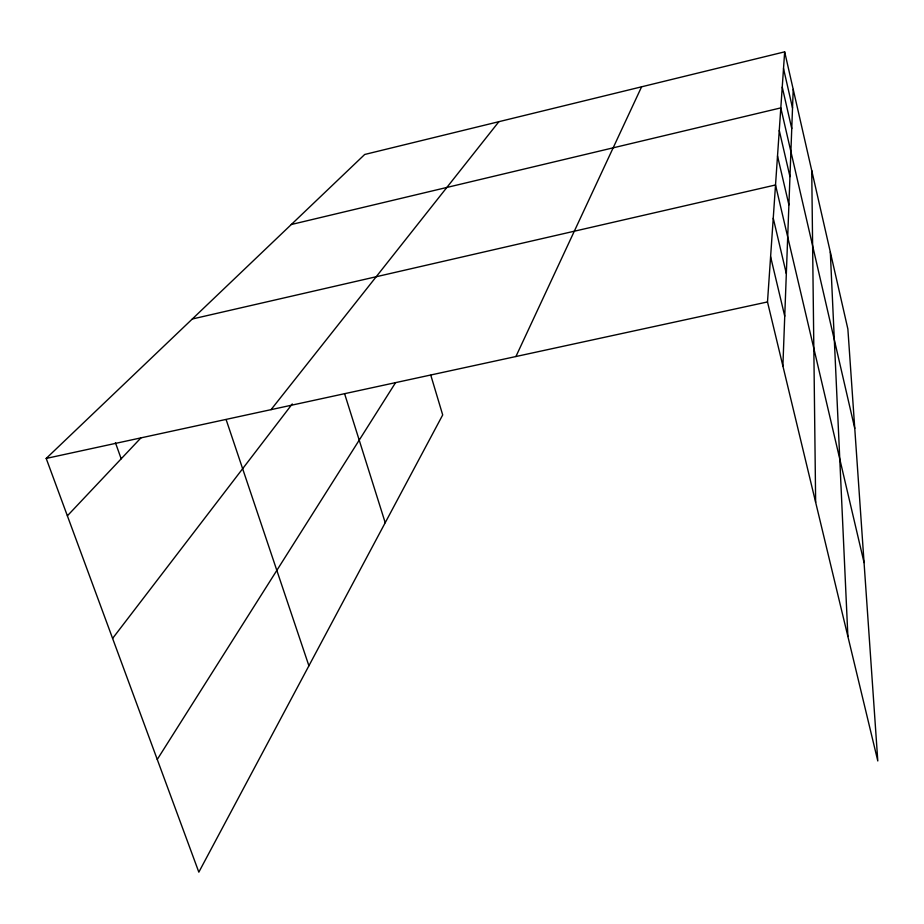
<?xml version="1.0" encoding="UTF-8"?>
<svg xmlns="http://www.w3.org/2000/svg" width="924" height="924" viewBox="0 0 924 924"><rect width="100%" height="100%" fill="white"/><g stroke="black" fill="none" stroke-linecap="round" stroke-linejoin="round"><path stroke-width="1.39" d="M782.882 365.939L793.219 89.385M784.661 51.848L847.874 329.025L877.8 760.96L767.498 301.94L784.661 51.848L364.691 154.481L46.2 458.431L198.833 872.152L442.7 414.945L430.815 375.271M515.915 356.525L641.591 86.81M157.253 759.47L395.553 382.675M112.601 638.415L292.261 403.95M271.055 409.644L498.879 121.691M67.371 515.823L140.968 437.849M291.314 224.509L780.815 107.889L854.758 428.378M192.308 318.999L775.525 184.973L864.056 562.589M46.2 458.431L767.498 301.94M115.442 442.712L121.183 458.812M226.149 419.669L308.905 665.788M344.56 393.612L385.216 522.718M770.604 256.757L784.742 316.17M773.249 218.226L786.336 273.654M777.523 155.983L788.911 204.851M779.267 130.48L789.962 176.623M782.247 87.133L791.764 128.563M783.517 68.561L792.526 107.958M830.306 251.998L847.886 636.486M811.734 170.547L815.649 502.321"/></g></svg>
